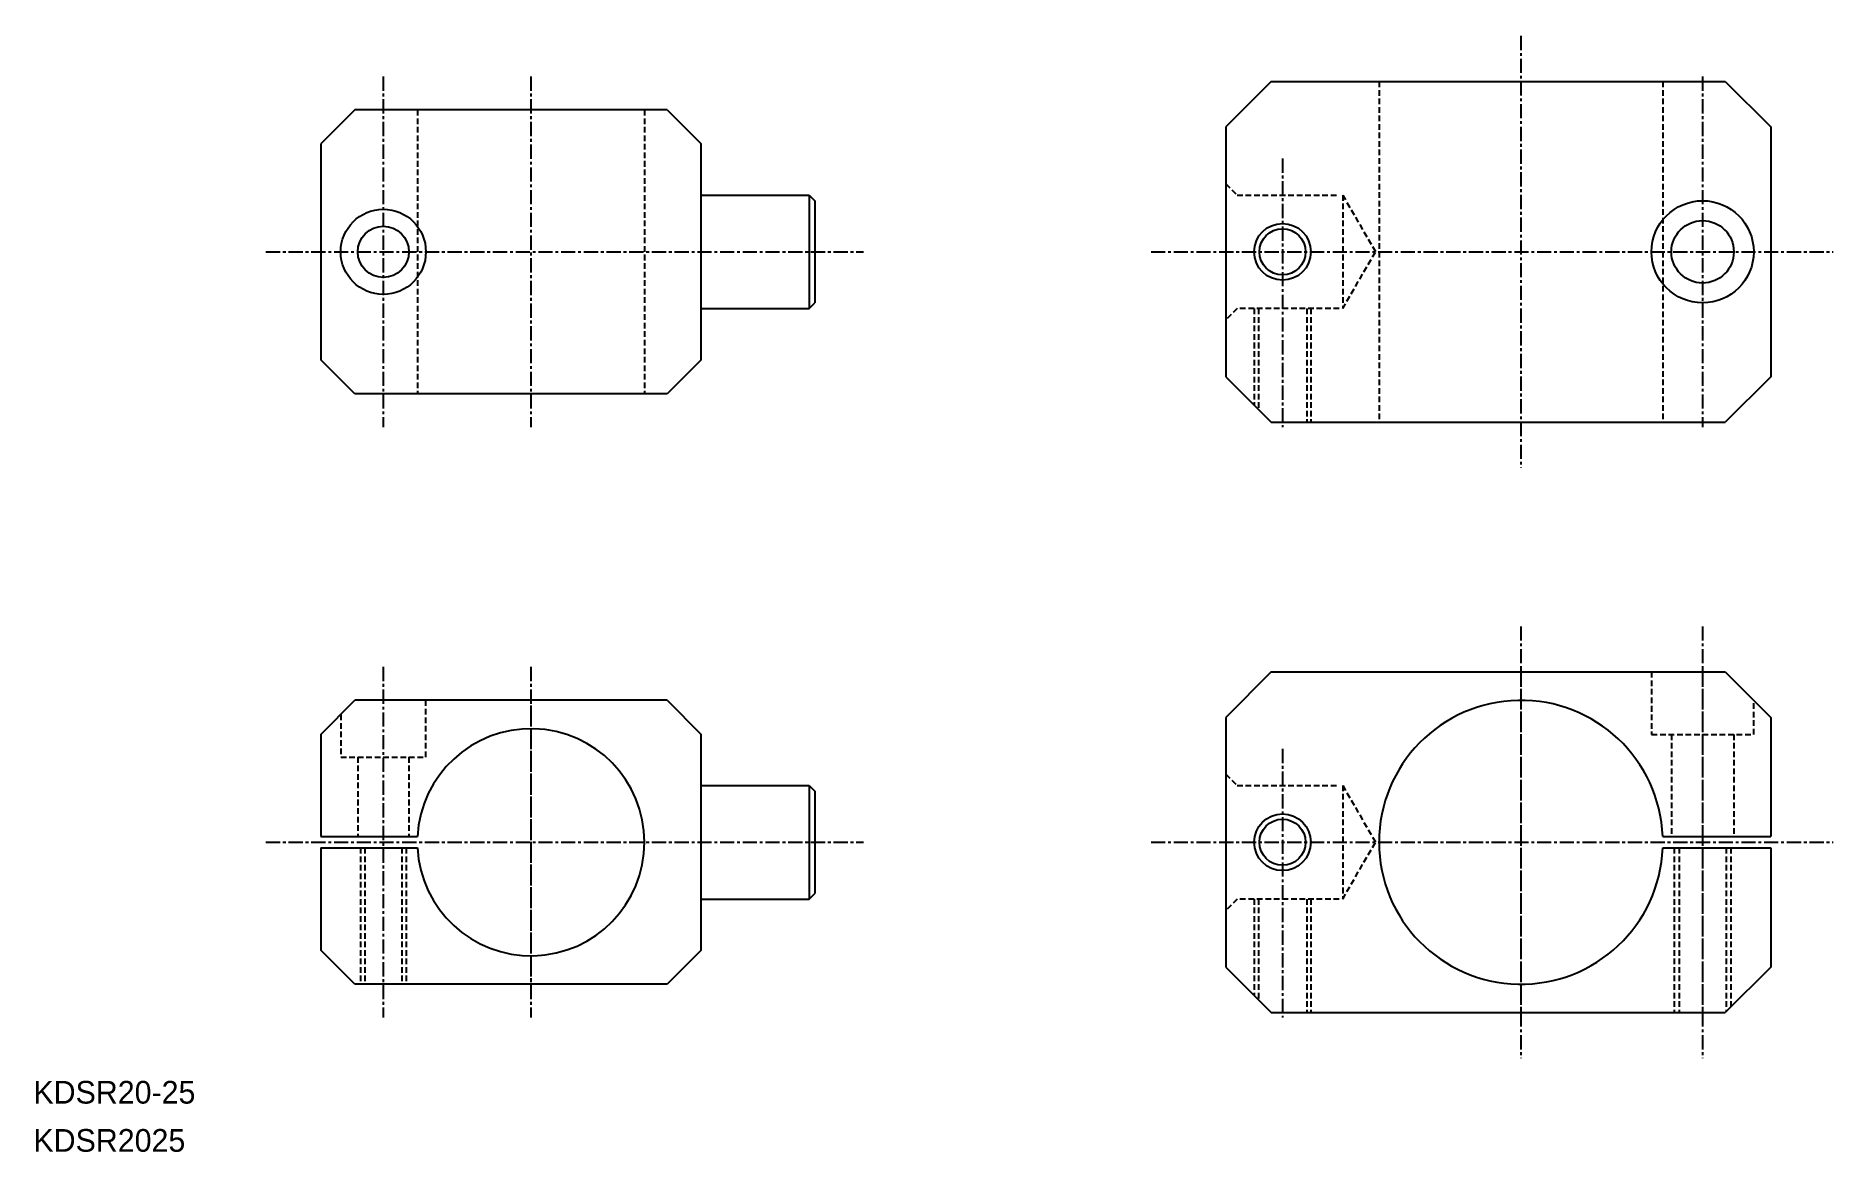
# Model space of a CAD drawing. Extents: x 54 to 213, y 166 to 265.
import ezdxf

# ---------------------------------------------------------------- set-up
doc = ezdxf.new("R2010")
doc.units = 0
doc.linetypes.add('CENTER', pattern=[2, 1.25, -0.25, 0.25, -0.25])
doc.linetypes.add('DASHED', pattern=[0.75, 0.5, -0.25])
doc.layers.get('0').update_dxf_attribs({"linetype": 'CONTINUOUS'})
doc.layers.add('CENTER', color=1, linetype='CENTER')

msp = doc.modelspace()

# ---------------------------------------------------------------- linework, layer by layer
at = {"color": 7, "linetype": 'CONTINUOUS'}
for p, q in [((163.04, 260.5), (159.04, 256.5)), ((163.04, 260.5), (203.04, 260.5)), ((203.04, 260.5), (207.04, 256.5)), ((82.34, 258), (79.34, 255)), ((109.84, 258), (82.34, 258)), ((109.84, 258), (112.84, 255)), ((159.04, 256.5), (159.04, 234.5)), ((207.04, 256.5), (207.04, 234.5)), ((79.34, 255), (79.34, 236)), ((112.84, 236), (112.84, 255)), ((112.84, 250.5), (122.34, 250.5)), ((122.34, 250.5), (122.34, 240.5)), ((122.34, 250.5), (122.84, 250)), ((122.84, 250), (122.84, 241)), ((122.34, 240.5), (122.84, 241)), ((112.84, 240.5), (122.34, 240.5)), ((82.34, 233), (79.34, 236)), ((112.84, 236), (109.84, 233)), ((159.04, 234.5), (163.04, 230.5)), ((207.04, 234.5), (203.04, 230.5)), ((109.84, 233), (82.34, 233)), ((163.04, 230.5), (203.04, 230.5)), ((163.04, 208.5), (159.04, 204.5)), ((163.04, 208.5), (203.04, 208.5)), ((203.04, 208.5), (207.04, 204.5)), ((79.34, 203), (82.34, 206)), ((109.84, 206), (82.34, 206)), ((109.84, 206), (112.84, 203)), ((159.04, 204.5), (159.04, 182.5)), ((207.04, 204.5), (207.04, 194)), ((79.34, 203), (79.34, 194)), ((112.84, 184), (112.84, 203)), ((112.84, 198.5), (122.34, 198.5)), ((122.34, 198.5), (122.34, 188.5)), ((122.34, 198.5), (122.84, 198)), ((122.84, 198), (122.84, 189)), ((79.34, 194), (87.86, 194)), ((197.53, 194), (207.04, 194)), ((79.34, 193), (87.86, 193)), ((79.34, 193), (79.34, 184)), ((197.53, 193), (207.04, 193)), ((207.04, 193), (207.04, 182.5)), ((112.84, 188.5), (122.34, 188.5)), ((122.34, 188.5), (122.84, 189)), ((82.34, 181), (79.34, 184)), ((112.84, 184), (109.84, 181)), ((159.04, 182.5), (163.04, 178.5)), ((207.04, 182.5), (203.04, 178.5)), ((109.84, 181), (82.34, 181)), ((163.04, 178.5), (203.04, 178.5))]:
    msp.add_line(p, q, dxfattribs=at)
at = {"color": 3, "linetype": 'DASHED'}
for p, q in [((172.54, 260.5), (172.54, 230.5)), ((197.54, 260.5), (197.54, 230.5)), ((87.84, 258), (87.84, 233)), ((107.84, 258), (107.84, 233)), ((159.04, 251.5), (160.04, 250.5)), ((160.04, 250.5), (169.04, 250.5)), ((169.34, 250.5), (172.23, 245.5)), ((169.34, 250.5), (169.34, 240.5)), ((169.34, 240.5), (172.23, 245.5)), ((160.04, 240.5), (159.04, 239.5)), ((169.04, 240.5), (160.04, 240.5)), ((161.54, 240.5), (161.54, 232)), ((161.92, 240.5), (161.92, 231.62)), ((166.17, 240.5), (166.17, 230.5)), ((166.54, 240.5), (166.54, 230.5)), ((196.54, 208.5), (196.54, 203)), ((88.59, 201), (88.59, 206)), ((205.54, 203), (205.54, 206)), ((81.09, 204.75), (81.09, 201)), ((196.54, 203), (205.54, 203)), ((198.29, 203), (198.29, 194)), ((203.79, 203), (203.79, 194)), ((81.09, 201), (88.59, 201)), ((82.59, 201), (82.59, 194)), ((87.09, 201), (87.09, 194)), ((159.04, 199.5), (160.04, 198.5)), ((160.04, 198.5), (169.04, 198.5)), ((169.34, 198.5), (172.23, 193.5)), ((169.34, 198.5), (169.34, 188.5)), ((169.34, 188.5), (172.23, 193.5)), ((82.84, 193), (82.84, 181)), ((83.22, 193), (83.22, 181)), ((86.46, 193), (86.46, 181)), ((86.84, 193), (86.84, 181)), ((198.54, 193), (198.54, 178.5)), ((198.98, 193), (198.98, 178.5)), ((203.11, 193), (203.11, 178.57)), ((203.54, 193), (203.54, 179)), ((160.04, 188.5), (159.04, 187.5)), ((169.04, 188.5), (160.04, 188.5)), ((161.54, 188.5), (161.54, 180)), ((161.92, 188.5), (161.92, 179.62)), ((166.17, 188.5), (166.17, 178.5)), ((166.54, 188.5), (166.54, 178.5))]:
    msp.add_line(p, q, dxfattribs=at)
at = {"color": 7, "linetype": 'CONTINUOUS'}
for centre, radius in [((84.84, 245.5), 3.75), ((201.04, 245.5), 4.5), ((84.84, 245.5), 2.25), ((164.04, 245.5), 2.03), ((201.04, 245.5), 2.75), ((164.04, 193.5), 2.03)]:
    msp.add_circle(centre, radius, dxfattribs=at)
at = {"color": 3, "linetype": 'CONTINUOUS'}
for centre in [(164.04, 245.5), (164.04, 193.5)]:
    msp.add_circle(centre, 2.5, dxfattribs=at)
at = {"color": 7, "linetype": 'CONTINUOUS'}
for centre, radius, start, end in [((185.04, 193.5), 12.5, 2.2924, 357.7076), ((97.84, 193.5), 10, 182.866, 177.134)]:
    msp.add_arc(centre, radius, start, end, dxfattribs=at)
at = {"layer": 'CENTER', "color": 1, "linetype": 'CENTER'}
for p, q in [((185.04, 264.51), (185.04, 226.48)), ((84.84, 260.94), (84.84, 230.06)), ((97.84, 260.94), (97.84, 230.06)), ((201.04, 260.94), (201.04, 230.06)), ((164.04, 253.72), (164.04, 230.06)), ((74.5, 245.5), (127.14, 245.5)), ((152.46, 245.5), (212.53, 245.5)), ((185.04, 212.51), (185.04, 174.48)), ((201.04, 212.51), (201.04, 174.48)), ((84.84, 208.94), (84.84, 178.06)), ((97.84, 208.94), (97.84, 178.06)), ((185.04, 208.94), (185.04, 178.06)), ((201.04, 208.94), (201.04, 178.06)), ((97.84, 205.54), (97.84, 181.46)), ((164.04, 201.72), (164.04, 178.06)), ((74.5, 193.5), (127.14, 193.5)), ((152.46, 193.5), (212.53, 193.5))]:
    msp.add_line(p, q, dxfattribs=at)

# ---------------------------------------------------------------- texts
at = {"color": 7, "linetype": 'CONTINUOUS'}
for s, p in [('KDSR20-25', (54.02, 170.48)), ('KDSR2025', (54.02, 166.24))]:
    msp.add_text(s, height=2, dxfattribs=at).set_placement(p)

doc.saveas('drawing.dxf')
